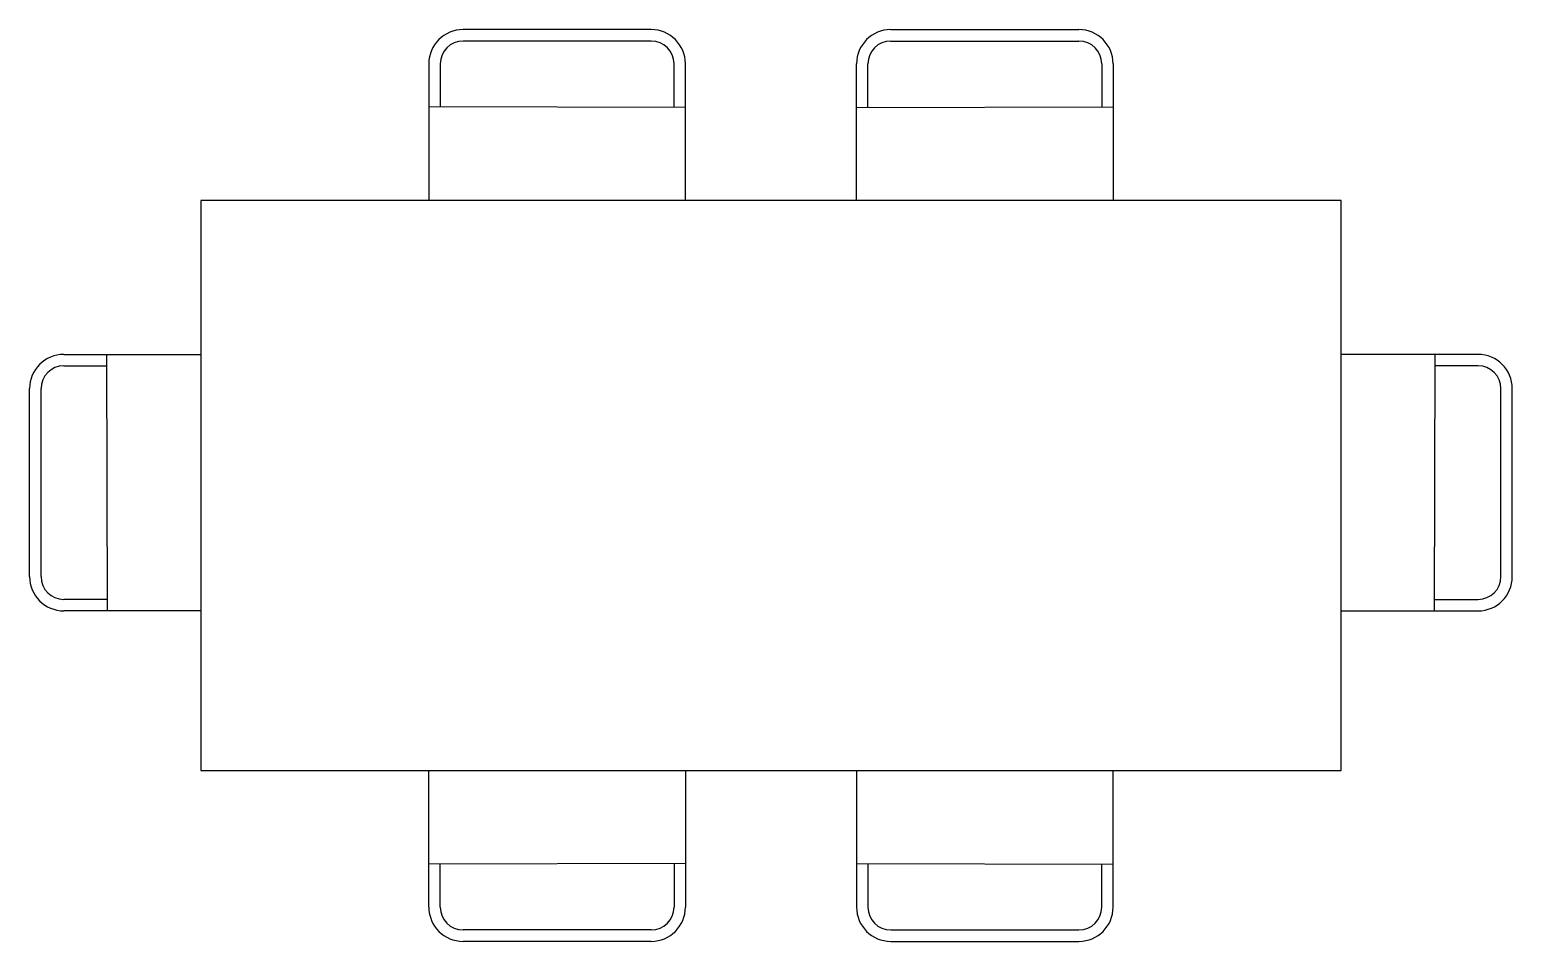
# Model space of a CAD drawing. Extents: x -0.12 to 2.48, y 5.47 to 7.07.
import ezdxf

# ---------------------------------------------------------------- set-up
doc = ezdxf.new("R2010")
doc.units = 0
doc.layers.get('0').update_dxf_attribs({"linetype": 'CONTINUOUS'})

msp = doc.modelspace()

# ---------------------------------------------------------------- linework, layer by layer
at = {"color": 0}
for p, q in [((0.9745, 7.0705), (0.6445, 7.0705)), ((0.9745, 7.0505), (0.6445, 7.0505)), ((1.3945, 7.0705), (1.7245, 7.0705)), ((1.3945, 7.0505), (1.7245, 7.0505)), ((0.5845, 7.0105), (0.5845, 6.7705)), ((0.6045, 7.0105), (0.6045, 6.935)), ((1.0145, 6.934), (1.0145, 7.0105)), ((1.0345, 6.7705), (1.0345, 7.0105)), ((1.3345, 6.7705), (1.3345, 7.0105)), ((1.3545, 6.934), (1.3545, 7.0105)), ((1.7645, 7.0105), (1.7645, 6.935)), ((1.7845, 7.0105), (1.7845, 6.7705)), ((1.0345, 6.9339), (0.5849, 6.935)), ((1.3345, 6.9339), (1.7841, 6.935)), ((0.1845, 6.7705), (0.1845, 5.7705)), ((2.1845, 6.7705), (0.1845, 6.7705)), ((2.1845, 5.7705), (2.1845, 6.7705)), ((-0.0555, 6.5005), (0.1845, 6.5005)), ((0.0211, 6.0505), (0.02, 6.5001)), ((2.4245, 6.5005), (2.1845, 6.5005)), ((2.348, 6.0505), (2.3491, 6.5001)), ((-0.0555, 6.4805), (0.02, 6.4805)), ((2.4245, 6.4805), (2.349, 6.4805)), ((-0.1155, 6.1105), (-0.1155, 6.4405)), ((-0.0955, 6.1105), (-0.0955, 6.4405)), ((2.4645, 6.1105), (2.4645, 6.4405)), ((2.4845, 6.1105), (2.4845, 6.4405)), ((0.021, 6.0705), (-0.0555, 6.0705)), ((2.348, 6.0705), (2.4245, 6.0705)), ((0.1845, 6.0505), (-0.0555, 6.0505)), ((2.1845, 6.0505), (2.4245, 6.0505)), ((0.1845, 5.7705), (2.1845, 5.7705)), ((0.5845, 5.5305), (0.5845, 5.7705)), ((1.0345, 5.7705), (1.0345, 5.5305)), ((1.3345, 5.7705), (1.3345, 5.5305)), ((1.7845, 5.5305), (1.7845, 5.7705)), ((1.0345, 5.607), (0.5849, 5.6059)), ((0.6045, 5.5305), (0.6045, 5.606)), ((1.0145, 5.607), (1.0145, 5.5305)), ((1.3345, 5.607), (1.7841, 5.6059)), ((1.3545, 5.607), (1.3545, 5.5305)), ((1.7645, 5.5305), (1.7645, 5.606)), ((0.9745, 5.4905), (0.6445, 5.4905)), ((1.3945, 5.4905), (1.7245, 5.4905)), ((0.9745, 5.4705), (0.6445, 5.4705)), ((1.3945, 5.4705), (1.7245, 5.4705))]:
    msp.add_line(p, q, dxfattribs=at)
for centre, radius, start, end in [((0.6445, 7.0105), 0.06, 90, 180), ((0.6445, 7.0105), 0.04, 90, 180), ((0.9745, 7.0105), 0.06, 0, 90), ((0.9745, 7.0105), 0.04, 0, 90), ((1.3945, 7.0105), 0.06, 90, 180), ((1.3945, 7.0105), 0.04, 90, 180), ((1.7245, 7.0105), 0.06, 0, 90), ((1.7245, 7.0105), 0.04, 0, 90), ((-0.0555, 6.4405), 0.06, 90, 180), ((2.4245, 6.4405), 0.06, 0, 90), ((-0.0555, 6.4405), 0.04, 90, 180), ((2.4245, 6.4405), 0.04, 0, 90), ((-0.0555, 6.1105), 0.06, 180, 270), ((-0.0555, 6.1105), 0.04, 180, 270), ((2.4245, 6.1105), 0.06, 270, 0), ((2.4245, 6.1105), 0.04, 270, 0), ((0.6445, 5.5305), 0.06, 180, 270), ((0.6445, 5.5305), 0.04, 180, 270), ((0.9745, 5.5305), 0.06, 270, 0), ((0.9745, 5.5305), 0.04, 270, 0), ((1.3945, 5.5305), 0.06, 180, 270), ((1.3945, 5.5305), 0.04, 180, 270), ((1.7245, 5.5305), 0.04, 270, 0), ((1.7245, 5.5305), 0.06, 270, 0)]:
    msp.add_arc(centre, radius, start, end, dxfattribs=at)

doc.saveas('drawing.dxf')
